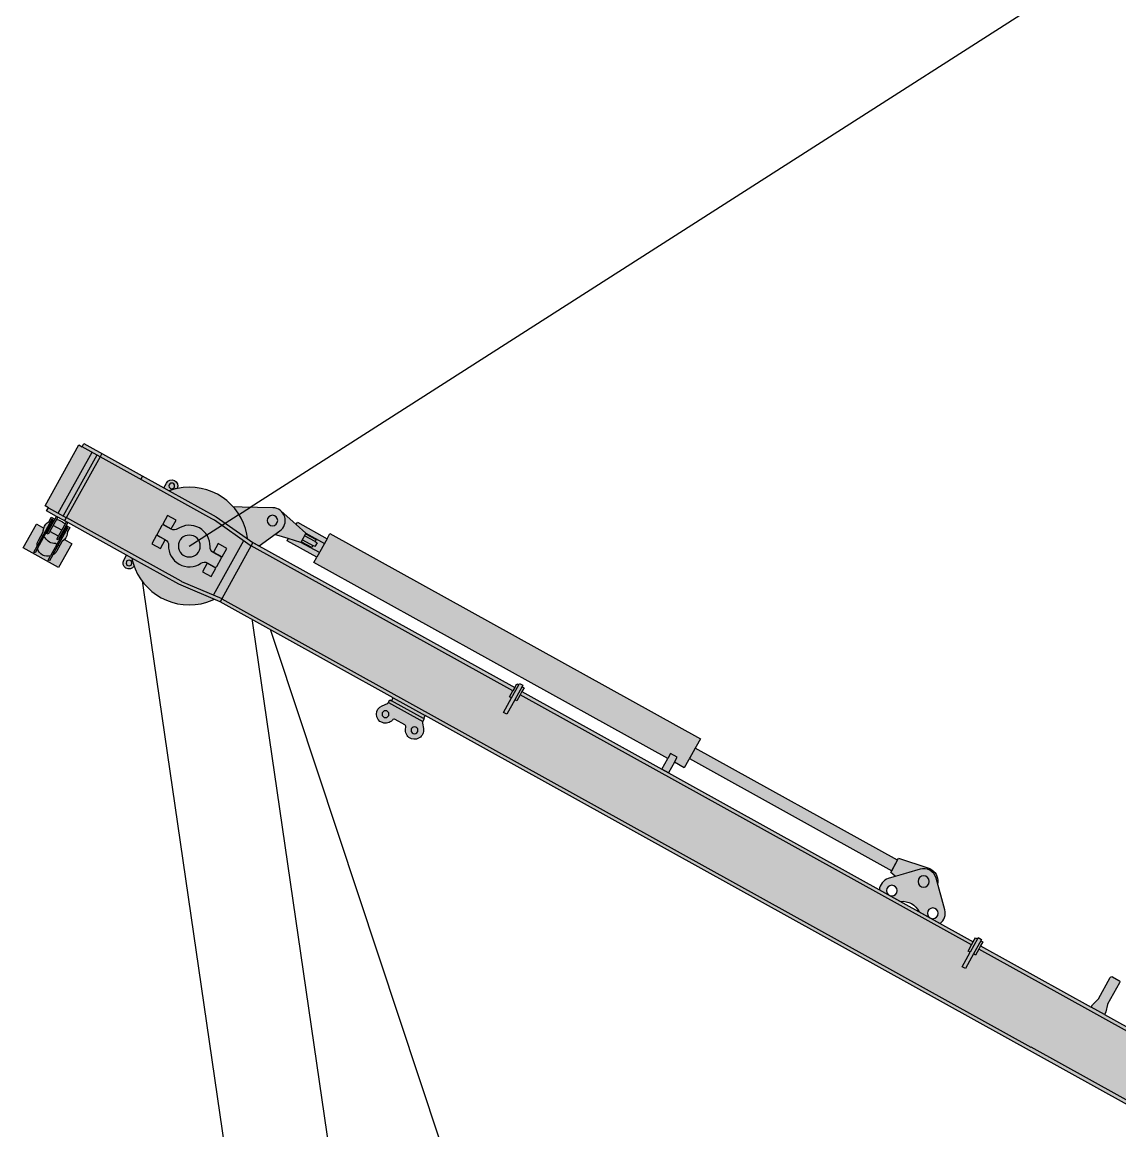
# Model space of a CAD drawing. Header units: millimetres. Extents: x -10890 to 10855, y -21000 to 23317.
# Drawn here: x -10890 to -3615, y 8078 to 15426 of the extents above; entities that cross this region are included whole.
import ezdxf
from ezdxf.enums import TextEntityAlignment as Align

# ---------------------------------------------------------------- set-up
doc = ezdxf.new("R2010")
doc.units = ezdxf.units.MM
doc.set_wipeout_variables(frame=1)
doc.layers.add('Техника. Кран LR 11000', color=250, linetype='Continuous')
doc.layers.add('Техника. Кран LR 11000 Штриховка', color=7, linetype='Continuous', true_color=0xffd147)
doc.styles.get("Standard").update_dxf_attribs({"font": ''})
doc.styles.get('Standard').set_extended_font_data('Mipgost')

# ---------------------------------------------------------------- blocks, each defined once
blk = doc.blocks.new('LR 11000-20250119.153757')
at = {"color": 0, "linetype": 'ByBlock', "lineweight": -2, "ltscale": 20, "transparency": 16777216}
for points in [[(11950.00000000002, 468.8095616525786), (11950.000000000011, 485.00000000002547), (11725.000000415492, 485.0000000000218), (11724.999952978655, 524.5499999999774), (8918.000000000018, 524.5499999999915), (8918.000000000018, 305.4499999999896), (8992.999999999967, 305.4499999999896), (8992.999999999967, 224.99999999996362), (9042.999999999967, 224.99999999996362), (9042.999999999967, 305.4499999999896), (11724.99995297865, 305.4499999999787), (11725.000000415497, 345.0000000000216), (11950.000000000011, 345.0000000000216), (11950.000000000011, 361.1904439420432), (12081.602634913192, 332.01484219210033), (12081.602634913192, 332.01484219210033), (12118.253263596573, 331.9830259511766), (12151.51025197774, 347.3856984132933), (12175.19047184645, 375.35919984107136), (12184.89130460667, 410.70270616003427), (12178.809174660542, 446.84516443944244), (12158.074869583215, 477.06698086600136), (12126.543304473253, 495.74932538901203), (12090.076817420619, 499.4187827331732), (12081.602634913284, 497.9851634025142)], [(13252.50000000004, -276.5906513931859), (13252.500000000031, -307.7152400267987), (13252.500000000031, -307.7152400267987), (13246.70537538554, -321.02213821707977), (13243.350823731354, -335.1429808643443), (13242.541710023994, -349.6342385350211), (13244.303448167799, -364.0407472231817), (13244.303448167799, -364.0407472231819), (13191.694834530494, -363.1466861052723), (13189.09011186549, -364.570437943652), (13189.09011186546, -543.7324499929346), (13456.355507407661, -543.7324499929782), (13456.35550740769, -364.57043794369383), (13453.750784742684, -363.1466861053159), (13400.694901879806, -364.04834837435374), (13400.694901879806, -364.04834837435374), (13402.458093998803, -349.6400661884407), (13401.649743911188, -335.1468259664186), (13398.29524851644, -321.02397913428103), (13392.500000000031, -307.71524002682054), (13392.500000000038, -276.5906513932023), (13361.333134482536, -276.59065139320046), (13361.333134482536, -276.59065139320046), (13342.517222730829, -269.140707924058), (13322.439706541207, -266.6042662438738), (13302.362190351587, -269.1407079240539), (13283.546278599877, -276.5906513931926), (13283.546278599877, -276.5906513931932)]]:
    blk.add_wipeout(points, dxfattribs=at)
at = {"layer": 'Техника. Кран LR 11000 Штриховка', "ltscale": 20, "transparency": 16777216}
h = blk.add_hatch(color=256, dxfattribs=at)
h.dxf.hatch_style = 1
edge = h.paths.add_edge_path()
edge.add_line((12081.60263491328, 497.9851634025144), (11950.00000000002, 468.8095616525789))
edge.add_line((11950.00000000002, 468.8095616525789), (11950.00000000001, 485.0000000000255))
edge.add_line((11950.00000000001, 485.0000000000255), (11725.00000041549, 485.0000000000218))
edge.add_line((11725.00000041549, 485.0000000000218), (11724.99995297865, 524.5499999999774))
edge.add_line((11724.99995297865, 524.5499999999774), (8918.000000000018, 524.549999999992))
edge.add_line((8918.000000000018, 524.549999999992), (8918.000000000018, 305.4499999999898))
edge.add_line((8918.000000000018, 305.4499999999898), (8992.999999999967, 305.4499999999898))
edge.add_line((8992.999999999967, 305.4499999999898), (8992.999999999967, 224.9999999999636))
edge.add_line((8992.999999999967, 224.9999999999636), (9042.999999999967, 224.9999999999636))
edge.add_line((9042.999999999967, 224.9999999999636), (9042.999999999967, 305.4499999999898))
edge.add_line((9042.999999999967, 305.4499999999898), (11724.99995297865, 305.4499999999789))
edge.add_line((11724.99995297865, 305.4499999999789), (11725.0000004155, 345.0000000000218))
edge.add_line((11725.0000004155, 345.0000000000218), (11950.00000000001, 345.0000000000218))
edge.add_line((11950.00000000001, 345.0000000000218), (11950.00000000001, 361.1904439420432))
edge.add_line((11950.00000000001, 361.1904439420432), (12081.60263491319, 332.0148421921003))
edge.add_arc((12100.00000209802, 415.0000027972969), 85.00000000002211, 257.4999999999398, 462.4999999999949)
h = blk.add_hatch(color=256, dxfattribs=at)
h.dxf.hatch_style = 1
edge = h.paths.add_edge_path()
edge.add_line((13283.54627859988, -276.5906513931932), (13252.50000000004, -276.5906513931859))
edge.add_line((13252.50000000004, -276.5906513931859), (13252.50000000003, -307.7152400267987))
edge.add_arc((13324.39105690375, -346.9360477137515), 81.89380818078101, 151.3849313766261, 192.0558103458436)
edge.add_line((13244.3034481678, -364.0407472231818), (13191.6948345305, -363.1466861052722))
edge.add_line((13191.6948345305, -363.1466861052722), (13189.09011186549, -364.570437943652))
edge.add_line((13189.09011186549, -364.570437943652), (13189.09011186546, -543.7324499929346))
edge.add_line((13189.09011186546, -543.7324499929346), (13456.35550740766, -543.7324499929782))
edge.add_line((13456.35550740766, -543.7324499929782), (13456.35550740769, -364.5704379436938))
edge.add_line((13456.35550740769, -364.5704379436938), (13453.75078474269, -363.1466861053159))
edge.add_line((13453.75078474269, -363.1466861053159), (13400.69490187981, -364.0483483743537))
edge.add_arc((13320.60926952181, -346.9359630368298), 81.89348107218794, 347.9386421492196, 388.615125992518)
edge.add_line((13392.50000000003, -307.7152400268205), (13392.50000000004, -276.5906513932023))
edge.add_line((13392.50000000004, -276.5906513932023), (13361.33313448254, -276.5906513932005))
edge.add_arc((13322.4397065412, -347.335511898233), 80.73124565435916, 61.19930857013724, 118.8006914298512)
at = {"color": 0, "linetype": 'ByBlock', "lineweight": -2, "ltscale": 20, "transparency": 16777216}
blk.add_lwpolyline([(12081.60263491328, 497.9851634025144), (11950.00000000002, 468.8095616525789), (11950.00000000001, 485.0000000000255), (11725.00000041549, 485.0000000000218), (11724.99995297865, 524.5499999999774), (8918.000000000018, 524.549999999992), (8918.000000000018, 305.4499999999898), (8992.999999999967, 305.4499999999898), (8992.999999999967, 224.9999999999636), (9042.999999999967, 224.9999999999636), (9042.999999999967, 305.4499999999898), (11724.99995297865, 305.4499999999789), (11725.0000004155, 345.0000000000218), (11950.00000000001, 345.0000000000218), (11950.00000000001, 361.1904439420432), (12081.60263491319, 332.0148421921003, 1.245974176958053)], format="xyb", close=True, dxfattribs=at)
for points in [[(11950.00000000002, 468.8095616525789), (11865.00000000001, 449.9655153279818), (11724.99995297865, 450.0000000000218)], [(11725.00000041549, 485.0000000000218), (11725.0000004155, 345.0000000000218)], [(11865.00000000001, 445.0000027972892), (11785.00000000001, 445.0000027972892), (11785.00000000001, 430.0000027972892), (11770.00000000001, 430.0000027972892), (11770.00000000001, 400.0000027972892), (11785.00000000001, 400.0000027972892), (11785.00000000001, 385.0000027972892), (11865.00000000001, 385.0000027972892)], [(11865.00000000001, 449.9655153279818), (11865.00000000001, 380.0000000000218)], [(11724.99995297865, 380.0000000000218), (11865.00000000001, 380.0000000000218), (11950.00000000001, 361.1904439420432)], [(11785.00000000001, 430.0000027972892), (11865.00000000002, 430.0000027972892)], [(11865.00000000002, 400.0000027972892), (11785.00000000001, 400.0000027972892)], [(8992.999999999967, 305.4499999999898), (8992.999999999967, 344.000000321088), (9042.999999999967, 344.000000321088), (9042.999999999967, 305.4499999999898)], [(13262.5, -489.5279237377763), (13262.50000000004, -285.580286170094), (13272.50000000004, -285.580286170094), (13272.500000009, -502.6490933002642)], [(13372.49999999896, -502.6566664825968), (13372.50000000003, -285.5802861701086), (13382.50000000004, -285.5802861701122), (13382.5, -489.5354967416497)], [(13262.50000000002, -300.6219000179844), (13272.50000000002, -300.6219000179844)], [(13272.50000000136, -317.5000000000182), (13280.00000000001, -317.5000000000182)], [(13272.50000000001, -362.5000000000146), (13280.00000000001, -362.5000000000164)], [(13290.00000000002, -317.50000000002), (13355.00000000001, -317.5000000000291)], [(13290.00000000002, -362.5000000000182), (13355.00000000001, -362.5000000000291)], [(13365.00000000002, -317.5000000000291), (13372.50000000003, -317.5000000000291)], [(13365.00000000002, -362.5000000000291), (13372.50000000002, -362.5000000000327)], [(13372.50000000002, -300.621900017999), (13382.50000000002, -300.6219000180026)], [(13252.50000000002, -415.9388829870732), (13262.50000000001, -415.938882987075)], [(13382.50000000002, -415.9388829870913), (13392.50000000002, -415.9388829870932)]]:
    blk.add_lwpolyline(points, dxfattribs=at)
for points in [[(13283.54627859988, -276.5906513931932), (13252.50000000004, -276.5906513931859), (13252.50000000003, -307.7152400267987, 0.1793468218563719), (13244.3034481678, -364.0407472231818), (13191.6948345305, -363.1466861052722), (13189.09011186549, -364.570437943652), (13189.09011186546, -543.7324499929346), (13456.35550740766, -543.7324499929782), (13456.35550740769, -364.5704379436938), (13453.75078474269, -363.1466861053159), (13400.69490187981, -364.0483483743537, 0.1793720644739951), (13392.50000000003, -307.7152400268205), (13392.50000000004, -276.5906513932023), (13361.33313448254, -276.5906513932005, 0.2567627920168677), (13283.54627859988, -276.5906513931932)], [(13244.3034481678, -364.0407472231818), (13252.50000000003, -385.7781046903983), (13252.65000000018, -453.7635993629701, 0.1345571851155465), (13262.5, -489.5279237377763), (13262.49999999999, -534.3016767077534), (13272.49999999999, -534.3016767077552), (13272.5, -502.6490932909292, 0.4216787554377343), (13372.49999999999, -502.6566664815327), (13372.49999999999, -534.3016767077679), (13382.49999999999, -534.3016767077679), (13382.5, -489.5354967416497, 0.134557187459959), (13392.35000000018, -453.7711724736801), (13392.50000000003, -385.7781046904147, 0.07351899380025805), (13400.69490187981, -364.0483483743537)], [(13272.5, -415.938882987075), (13283.77016653795, -415.9388829870768, 0.2569968477555006), (13361.22983346209, -415.9388829870877), (13372.5, -415.9388829870895)]]:
    blk.add_lwpolyline(points, format="xyb", dxfattribs=at)
for points in [[(8918.000000000018, 454.9999999999889), (8918.000000000018, 374.9999999999888), (7385.000000000025, 374.9999999999745), (7385.000000000025, 454.9999999999745)], [(12023.234088036997, 378.5035038092792), (12023.234088036997, 378.5035038092792), (12015.00359896106, 414.2180476917214), (12022.575612865301, 450.0779724071193), (12044.542343444984, 479.41621268835627), (12076.81974346236, 496.7782126675728), (12113.406809449725, 498.93603508757155), (12139.56793774333, 490.22884346871786), (12586.798577859687, 254.9999999983992), (12437.544829009226, 254.9999999983992), (12142.500000002223, 224.457742639599), (12142.500000002223, 224.9999999983992), (12096.213619902972, 224.99999999996353)]]:
    blk.add_wipeout(points, dxfattribs=at)
at = {"layer": 'Техника. Кран LR 11000 Штриховка', "ltscale": 20, "transparency": 16777216}
h = blk.add_hatch(color=256, dxfattribs=at)
h.dxf.hatch_style = 1
h.set_gradient(color1=(132, 132, 132), rotation=90.00000000000003, tint=1, name='CYLINDER')
h.paths.add_polyline_path([(8151.500000000022, 454.9999999999818), (8918.000000000018, 454.9999999999891), (8918.000000000018, 374.9999999999891), (8151.500000000022, 374.9999999999818)])
h = blk.add_hatch(color=256, dxfattribs=at)
h.dxf.hatch_style = 1
edge = h.paths.add_edge_path()
edge.add_line((12096.21361990297, 224.9999999999636), (12023.234088037, 378.5035038092792))
edge.add_arc((12100.00000209798, 415.0000027973018), 85.00000000000075, 62.25708221522558, 205.4276219682845, ccw=False)
edge.add_line((12139.56793774333, 490.228843468718), (12586.79857785969, 254.9999999983993))
edge.add_line((12586.79857785969, 254.9999999983993), (12437.54482900923, 254.9999999983993))
edge.add_line((12437.54482900923, 254.9999999983993), (12142.50000000222, 224.457742639599))
edge.add_line((12142.50000000222, 224.457742639599), (12142.50000000222, 224.9999999983993))
edge.add_line((12142.50000000222, 224.9999999983993), (12096.21361990297, 224.9999999999636))
at = {"color": 0, "linetype": 'ByBlock', "lineweight": -2, "ltscale": 20, "transparency": 16777216}
blk.add_lwpolyline([(12096.21361990297, 224.9999999999636), (12023.234088037, 378.5035038092792, -0.721027355838649), (12139.56793774333, 490.228843468718), (12586.79857785969, 254.9999999983993), (12437.54482900923, 254.9999999983993), (12142.50000000222, 224.457742639599), (12142.50000000222, 224.9999999983993)], format="xyb", close=True, dxfattribs=at)
blk.add_circle((12100.00000209798, 415.0000027972965), 35, dxfattribs=at)
blk.add_wipeout([(7183.773721895592, 508.1265420731761), (7183.773721895592, 508.1265420731761), (7145.003660300899, 507.8717363051171), (7109.564121055943, 492.1484522925162), (7083.357821966994, 463.57551946971614), (7070.749616290173, 426.91197147382945), (7073.839494085719, 388.26439383635915), (7092.112813316184, 354.06982692380484), (7122.526017290393, 330.0236291774073), (7160.0135615777735, 320.1308729721121), (7183.773721895592, 321.87342735795755), (7384.999980802695, 360.9878497709251), (7384.999980802695, 469.01211966020855)], dxfattribs=at)
at = {"layer": 'Техника. Кран LR 11000 Штриховка', "ltscale": 20, "transparency": 16777216}
h = blk.add_hatch(color=256, dxfattribs=at)
h.dxf.hatch_style = 1
edge = h.paths.add_edge_path()
edge.add_line((7384.999980802695, 469.0121196602086), (7183.773721895592, 508.1265420731761))
edge.add_arc((7164.99990294599, 414.9999847155668), 95.0000629643607, 78.60224001748975, 281.3977599825103)
edge.add_line((7183.773721895592, 321.8734273579576), (7384.999980802695, 360.9878497709251))
edge.add_line((7384.999980802695, 360.9878497709251), (7384.999980802695, 469.0121196602086))
h = blk.add_hatch(color=256, dxfattribs=at)
h.dxf.hatch_style = 1
h.set_gradient(color1=(132, 132, 132), rotation=90.00000000000003, tint=1, name='CYLINDER')
h.paths.add_polyline_path([(7385.000000000025, 454.9999999999745), (8151.500000000022, 454.9999999999818), (8151.500000000022, 374.9999999999818), (7385.000000000025, 374.9999999999745)])
at = {"color": 0, "linetype": 'ByBlock', "lineweight": -2, "ltscale": 20, "transparency": 16777216}
blk.add_lwpolyline([(7384.999980802695, 469.0121196602086), (7183.773721895592, 508.1265420731761, 1.221712529080896), (7183.773721895592, 321.8734273579576), (7384.999980802695, 360.9878497709251), (7384.999980802695, 469.0121196602086)], format="xyb", dxfattribs=at)
blk.add_lwpolyline([(7385.000000000025, 454.9999999999745), (8918.000000000018, 454.9999999999891), (8918.000000000018, 374.9999999999891), (7385.000000000025, 374.9999999999745)], close=True, dxfattribs=at)
blk.add_wipeout([(12882.024889539112, 78.46644638485247), (12858.425726354973, 153.72377214519327), (12820.167668269953, 222.69410326773266), (12768.81539329498, 282.5566912378872), (12706.469106706712, 330.8632760089422), (12635.678646854787, 365.6382149383321), (12559.339201876252, 385.4592826179244), (12480.572902294807, 389.51583704695213), (12402.601132130618, 377.64197326753356), (12328.612780740747, 350.3233085454269), (12261.6338236263, 308.67712159571283), (12204.403566090203, 254.40665811932604), (12159.262611132428, 189.73147146254246), (12128.057133471462, 117.29664732704441), (12112.063374693014, 40.064625058256865), (12111.93544752328, -38.80596019523864), (12127.678583927483, -116.08945933799419), (12158.648921132977, -188.62513192030156), (12203.579834328095, -253.44641409708743), (12260.633739082094, -307.90224515227715), (12327.477244870863, -349.7654905765928), (12401.376586079614, -377.3240274118816), (12479.309427545526, -389.4507666536824), (12558.088472017384, -385.649748935898), (12634.491814234507, -366.0764282763191), (12705.394710404016, -331.5313143184021), (12767.897373968493, -283.42723308888884), (12819.443571072921, -223.7315452407604), (12857.925165413639, -154.88568493975288), (12881.768336794219, -79.70531009294893), (12889.997947221842, -1.2651475752741135), (12889.99999927646, -1.1368683772161603e-13)], dxfattribs=at)
at = {"layer": 'Техника. Кран LR 11000 Штриховка', "ltscale": 20, "true_color": 0xadadad, "transparency": 16777216}
h = blk.add_hatch(color=253, dxfattribs=at)
h.dxf.hatch_style = 1
edge = h.paths.add_edge_path()
edge.add_arc((12500, 0), 389.999999276455, 0, 360)
at = {"color": 0, "linetype": 'ByBlock', "lineweight": -2, "ltscale": 20, "transparency": 16777216}
blk.add_circle((12500, 0), 389.999999276455, dxfattribs=at)
blk.add_wipeout([(6934.740449400798, 224.99999999998187), (6927.726533157209, 249.04205222366224), (6928.203279852336, 274.08178083215455), (6936.127283647946, 297.83942086742377), (6950.777096382077, 318.1519362964176), (6950.777096382077, 318.1519362964174), (7104.350038284374, 474.5531875925154), (7104.350038284374, 474.5531875925154), (7132.113991875512, 493.3805491233086), (7165.000000000005, 500.0000000716734), (7197.886008124497, 493.3805491233086), (7225.649961715634, 474.5531875925154), (7225.649961715634, 474.5531875925154), (7379.222903617931, 318.1519362964174), (7379.222903617931, 318.1519362964174), (7393.872716352066, 297.83942086741683), (7401.796720147675, 274.0817808321407), (7402.273466842798, 249.04205222364172), (7395.259550599204, 224.9999999999562), (7395.259550599204, 224.99999999995637), (7235.788212326309, 224.9999999999491), (7235.788212326309, 224.9999999999491), (7202.136898800241, 241.729521341326), (7165.000000000021, 247.48612918306233), (7127.8631011998, 241.72952134133357), (7094.211787673729, 224.99999999996336), (7094.211787673729, 224.99999999996365)], dxfattribs=at)
blk.add_wipeout([(12795.084733593623, -254.99999999996908), (12785.642228983732, -265.5343989414778), (12775.8238739357, -275.71940549608007), (12765.642587523354, -285.5416181468172), (12755.111766368664, -294.98811274399486), (12755.111766368664, -294.98811274399486), (12764.658151786847, -318.06477022742456), (12786.031516470102, -330.981614937974), (12810.900715289838, -328.7037770981515), (12829.571958444134, -312.1191373904858), (12835.00000000001, -291.99999999998545), (12835.00000000001, -255.00000000160162), (13280.000000002105, -255.00000000160162), (13280.000000002105, -385.0000000016007), (13290.000000002106, -385.0000000016007), (13290.000000002106, -255.00000000160162), (13355.000000002103, -255.00000000160162), (13355.000000002103, -385.0000000016007), (13365.000000002105, -385.0000000016007), (13365.000000002105, -255.00000000160162), (13440.000000002105, -255.00000000160162), (13440.000000002105, -230.99999997925534), (13465.000000002105, -231.0000000016007), (13465.000000002105, 230.9999999983993), (13440.000000002105, 231.00000053483473), (13440.000000002105, 254.9999999984011), (12835.00000000001, 255.0000000000091), (12835.00000000001, 292.0000000000082), (12835.00000000001, 292.0000000000082), (12827.204180060507, 315.7253195264293), (12806.855460668467, 330.20272310109704), (12781.885589442865, 329.78904915103067), (12762.027597383076, 314.6455440576492), (12755.111766368664, 294.9881127440176), (12755.111766368664, 294.9881127440176), (12765.642587523374, 285.5416181464425), (12775.823873935728, 275.71940549530336), (12785.642228983754, 265.5343989403027), (12795.084733593623, 254.9999999984011), (12795.084733593623, 254.9999999984011), (12437.544829009228, 254.9999999984011), (12142.500000002221, 224.45774263959993), (12142.500000002221, 224.9999999984002), (10158.499874180077, 224.9999999984002), (10158.499999919974, 254.9999999890706), (10143.499870531794, 255.00007353330238), (10143.499870531794, 265.0000735333015), (10118.499870531794, 265.0000735333015), (10118.499876413067, 255.00007353332967), (10103.499999919975, 254.9999999890706), (10103.4999994989, 224.9999999984002), (6683.499882996325, 224.9999999984002), (6683.4999999199745, 254.99999957088676), (6668.499992602093, 255.00007353330238), (6668.499992602093, 265.0000735333015), (6643.499992602094, 265.0000735333015), (6643.499992602094, 255.00007353330238), (6628.499999919975, 254.99999957088676), (6628.499871019575, 224.9999999984002), (5790.000000002208, 224.9999999984002), (5790.000000002208, 242.63932022338668), (5789.584966583013, 245.4903578667654), (5775.4150334211845, 293.12856991521403), (5775.000000002208, 295.9796075585991), (5775.000000002208, 457.38499745100125), (5775.000000002208, 457.38499745100125), (5774.774764685621, 461.7337644635072), (5772.733494308781, 465.58028506341907), (5769.258363533938, 468.20439854698816), (5765.000000002207, 469.1148080749108), (5765.000000002207, 469.1148080749108), (5715.000000002208, 469.1148080749108), (5715.000000002208, 469.1148080749108), (5710.741636470397, 468.20439854711003), (5707.266505695484, 465.5802850635482), (5705.225235318659, 461.73376446356815), (5705.000000002206, 457.38499745100125), (5705.000000002207, 457.38499745100125), (5705.000000002207, 295.9796075585991), (5704.584966583014, 293.12856991521403), (5690.415033421184, 245.4903578667654), (5690.000000002207, 242.63932022338668), (5690.000000002207, 224.9999999984002), (4899.994497851799, 224.99999999996362), (4899.994497851799, 338.99999985421437), (4779.994497851799, 338.99999985421437), (4779.994497851799, 224.99999999996362), (2940.000000002209, 224.9999999984002), (2940.000000002209, 242.63932022338668), (2939.584966583014, 245.4903578667654), (2925.4150334211836, 293.12856991521403), (2925.0000000022083, 295.9796075585991), (2925.0000000022083, 457.38499745100125), (2925.0000000022083, 457.38499745100125), (2924.7701083766324, 461.731689966291), (2922.728294394601, 465.57585198743163), (2919.2555784968667, 468.2001290832495), (2915.000000002208, 469.1148080749108), (2915.000000002208, 469.1148080749108), (2865.0000000022083, 469.1148080749108), (2865.0000000022083, 469.1148080749108), (2860.7455659673574, 468.198375887946), (2857.273841313337, 465.57403123892163), (2855.231803805929, 461.7308372900643), (2855.000000002208, 457.38499745100125), (2855.000000002208, 457.38499745100125), (2855.000000002208, 295.9796075585991), (2854.584966583014, 293.12856991521403), (2840.415033421184, 245.4903578667654), (2840.000000002208, 242.63932022338668), (2840.000000002208, 224.9999999984002), (1875.7599104971114, 224.9999999984002), (1875.7599104971114, 236.04046732119787), (1875.5895595535949, 237.33456254682096), (1850.7628342863136, 329.9999999983984), (1850.9922359122975, 329.9999999983984), (1850.9922359122975, 349.9999999983993), (1845.9163534463833, 354.9999999983984), (1653.369275524521, 354.9999999983984), (1648.2933930584104, 349.9999999983993), (1648.2933930584104, 329.9999999983984), (1648.5227947749663, 329.9999999983984), (1623.9967271989963, 238.45676357013053), (1623.6786529665114, 236.04046732119787), (1623.6786529665114, 224.9999999984002), (821.5599291255867, 225.12409697080238), (825.5000000040664, 249.99999999559714), (825.5000000040664, 312.99999999559714), (825.5000000040664, 312.99999999559714), (825.1193976666218, 314.9134171574233), (824.0355339099988, 316.53553390153047), (822.4134171658916, 317.6193976581526), (820.5000000040664, 317.99999999559805), (785.5000000040682, 317.99999999559805), (785.4998708828853, 317.4907570884325), (785.4998708828853, 317.4907570884325), (766.1213736014552, 326.43443205141466), (744.9998709119036, 329.4999830402594), (723.8783681968725, 326.43443222697624), (704.4998708411003, 317.4907574250665), (704.4998708411003, 317.4907574250665), (704.5000000040682, 317.99999999559805), (669.5000000040673, 317.99999999559805), (669.5000000040673, 317.99999999559805), (667.586582842242, 317.6193976581526), (665.9644660981367, 316.53553390153047), (664.8806023415127, 314.9134171574233), (664.5000000040673, 312.99999999559714), (664.5000000040673, 248.63254493034674), (661.571067816104, 241.56147711842095), (645.0097710022756, 225.00018030477167), (640.0000000022037, 224.9999999984002), (640.0000000022037, 229.9999999983993), (610.0000000022046, 229.9999999983993), (610.0000000022046, 224.9999999984002), (587.6615086292659, 224.9999999984002), (587.6615086292659, 224.9999999984002), (584.5777367522551, 225.48735835633033), (581.7945452748863, 226.90192979630137), (579.5832165227948, 229.1058336754786), (578.1592924058714, 231.88425179875048), (521.0398920234811, 406.0834675918077), (521.0398920234811, 406.0834675918077), (496.9998161665135, 453.87999830222543), (459.97278931351593, 492.4990723147903), (413.2300276864926, 518.5288212693949), (360.90110076728706, 529.6696023302002), (307.6090973957771, 524.9371640779245), (258.06219105357013, 504.74960189034937), (242.00000000220462, 493.9999999984002), (-149.99999999849388, 199.99999999791817), (-149.99999999849388, 199.99999999791817), (-195.29950643266693, 156.0708261843847), (-228.15666069007784, 102.19852338207147), (-246.47816365152357, 41.81524652205644), (-249.09676919120466, -21.232041287546963), (-235.84564835531637, -82.92665524785843), (-207.5690178814648, -139.33808816854344), (-166.06835592571497, -186.8724194708111), (-113.98763154386597, -222.50128056657832), (-54.64485985135343, -243.95478943971284), (8.179285672253172, -249.86616274445896), (69.99999999929423, -239.99999999759893), (69.99999999929423, -239.99999999759893), (87.189470204592, -235.64155847774418), (104.64466094058571, -232.5126265847639), (122.27774497730934, -230.62894779720045), (140, -230.0000000000373), (140, -230.0000000000373), (469.9999999999991, -230.00000000113505), (469.9999999999991, -232.88511934190228), (469.9999999999991, -232.88511934190228), (470.1153133832131, -234.39937509554056), (470.45859409749846, -235.87870805838975), (471.021925170744, -237.28900085270197), (471.79231468057696, -238.59772835180684), (482.70768531917565, -254.2805673470284), (482.70768531917565, -254.2805673470284), (483.4780748291623, -255.5892948460778), (484.041405902507, -256.99958764038274), (484.3846866168242, -258.47892060325375), (484.5, -259.9931763569248), (484.5, -382.9999999989295), (484.5, -382.9999999989295), (484.8806023374491, -384.9134171607566), (485.9644660940712, -386.5355339048647), (487.5865828381757, -387.6193976614959), (489.5000000000009, -387.99999999895226), (523.8144442794646, -387.999999998945), (523.8144442794646, -387.999999998945), (543.6195182466327, -396.57104544043887), (564.9999999998354, -399.4999999990032), (586.3804817530499, -396.5710454405271), (606.1855557202507, -387.99999999911233), (606.1855557202507, -387.99999999911233), (640.5000000000009, -387.99999999904685), (640.5000000000009, -387.99999999904685), (642.4134171617652, -387.6193976614977), (644.0355339058187, -386.5355339048665), (645.1193976624527, -384.91341716081297), (645.5, -382.99999999904594), (645.5, -319.99999999901866), (645.5, -319.99999999901866), (644.4731890918993, -307.18351781520596), (641.4189511660452, -294.69399472978785), (636.415202366994, -282.85004884318005), (629.5895924798015, -271.95382904561757), (629.5895924798015, -271.95382904561757), (598.3814556100915, -230.0000000000373), (640.0000000022037, -230.0000000016007), (640.0000000022037, -225.0000000015998), (10587.499999858683, -225.00000000003638), (10587.499999858683, -247.0000000000009), (10582.500000002223, -247.0000000016007), (10582.500000002223, -270.4038820334026), (10582.500000002223, -270.4038820334026), (10582.351405425989, -272.12138346749543), (10581.910037766964, -273.78784262204044), (10581.189013993191, -275.3537341386682), (10580.209762149092, -276.7725214201273), (10580.209762149092, -276.7725214201273), (10556.241427119774, -305.7881636821894), (10556.241427119774, -305.7881636821894), (10543.392783385334, -333.6880194049054), (10546.03498517221, -364.2904435716364), (10563.475563065338, -389.57513929684956), (10591.143682682581, -402.9154823212548), (10621.78807097493, -400.81522963392035), (10647.377433080223, -383.82481638976515), (10661.205297639275, -356.3970976202527), (10661.28775382919, -356.00000000165073), (10661.28775382919, -356.00000000165073), (10663.147820580605, -351.24018525986503), (10666.49785930514, -347.3810499629417), (10670.949031980319, -344.8705228247518), (10675.984692285605, -344.0000000015998), (10675.984692285605, -344.0000000015998), (10749.015307718608, -344.0000000015998), (10749.015307718608, -344.0000000015998), (10754.050968023892, -344.87052282481454), (10758.50214069909, -347.38104996299353), (10761.852179423706, -351.24018525986503), (10763.712246175282, -356.0000000015989), (10763.712246175282, -356.0000000015989), (10763.712246175282, -356.0000000015989), (10777.354399063359, -383.52056067431477), (10802.82833104948, -400.6835552943903), (10833.457822751243, -402.99089862687924), (10861.215483411539, -389.83788110882415), (10878.826573025111, -364.67165139945155), (10881.675569422576, -334.08778613213326), (10869.015806365696, -306.1017182678197), (10868.758572884497, -305.7881636820448), (10844.790237855232, -276.7725214200336), (10844.790237855232, -276.7725214200336), (10843.810986011165, -275.3537341385918), (10843.089962237424, -273.78784262198405), (10842.648594578426, -272.12138346746633), (10842.500000002221, -270.4038820334026), (10842.500000002221, -270.4038820334026), (10842.500000002221, -247.0000000016007), (10830.000000002223, -247.0000000016007), (10830.000000002223, -225.0000000015998), (12142.500000002221, -225.0000000015998), (12142.500000002221, -224.45774264234933), (12437.544829009228, -255.00000000160162), (12795.084733593623, -255.00000000160162)], dxfattribs=at)
at = {"layer": 'Техника. Кран LR 11000 Штриховка', "ltscale": 20, "transparency": 16777216}
h = blk.add_hatch(color=256, dxfattribs=at)
h.dxf.hatch_style = 1
edge = h.paths.add_edge_path()
edge.add_arc((12500.00000000141, -1.39220901473891e-09), 389.9999999980292, 310.8539219446575, 319.1677829725567, ccw=False)
edge.add_arc((12795.00000000001, -291.9999999999854), 39.99999999999999, 184.28414716373, 359.9999999999999)
edge.add_line((12835.00000000001, -291.9999999999854), (12835.00000000001, -255.0000000016007))
edge.add_line((12835.00000000001, -255.0000000016007), (13280.00000000211, -255.0000000016007))
edge.add_line((13280.00000000211, -255.0000000016007), (13280.00000000211, -385.0000000016007))
edge.add_line((13280.00000000211, -385.0000000016007), (13290.00000000211, -385.0000000016007))
edge.add_line((13290.00000000211, -385.0000000016007), (13290.00000000211, -255.0000000016007))
edge.add_line((13290.00000000211, -255.0000000016007), (13355.00000000211, -255.0000000016007))
edge.add_line((13355.00000000211, -255.0000000016007), (13355.00000000211, -385.0000000016007))
edge.add_line((13355.00000000211, -385.0000000016007), (13365.00000000211, -385.0000000016007))
edge.add_line((13365.00000000211, -385.0000000016007), (13365.00000000211, -255.0000000016007))
edge.add_line((13365.00000000211, -255.0000000016007), (13440.00000000211, -255.0000000016007))
edge.add_line((13440.00000000211, -255.0000000016007), (13440.00000000211, -230.9999999792562))
edge.add_line((13440.00000000211, -230.9999999792562), (13465.00000000211, -231.0000000016007))
edge.add_line((13465.00000000211, -231.0000000016007), (13465.00000000211, 230.9999999983993))
edge.add_line((13465.00000000211, 230.9999999983993), (13440.00000000211, 231.0000005348338))
edge.add_line((13440.00000000211, 231.0000005348338), (13440.00000000211, 254.9999999983993))
edge.add_line((13440.00000000211, 254.9999999983993), (12835.00000000001, 255.0000000000109))
edge.add_line((12835.00000000001, 255.0000000000109), (12835.00000000001, 292.0000000000073))
edge.add_arc((12795.00000000001, 292.0000000000072), 39.99999999999818, 8.142219984546974e-14, 175.7158528362701)
edge.add_arc((12499.99999999045, 6.17319528828375e-10), 390.0000000058031, 40.83221702630158, 49.14607805420093, ccw=False)
edge.add_line((12795.08473359362, 254.9999999983993), (12437.54482900923, 254.9999999983993))
edge.add_line((12437.54482900923, 254.9999999983993), (12142.50000000222, 224.457742639599))
edge.add_line((12142.50000000222, 224.457742639599), (12142.50000000222, 224.9999999983993))
edge.add_line((12142.50000000222, 224.9999999983993), (10158.49987418008, 224.9999999983993))
edge.add_line((10158.49987418008, 224.9999999983993), (10158.49999991998, 254.9999999890715))
edge.add_line((10158.49999991998, 254.9999999890715), (10143.4998705318, 255.0000735333015))
edge.add_line((10143.4998705318, 255.0000735333015), (10143.4998705318, 265.0000735333015))
edge.add_line((10143.4998705318, 265.0000735333015), (10118.4998705318, 265.0000735333015))
edge.add_line((10118.4998705318, 265.0000735333015), (10118.49987641307, 255.0000735333306))
edge.add_line((10118.49987641307, 255.0000735333306), (10103.49999991998, 254.9999999890715))
edge.add_line((10103.49999991998, 254.9999999890715), (10103.4999994989, 224.9999999983993))
edge.add_line((10103.4999994989, 224.9999999983993), (6683.499882996326, 224.9999999983993))
edge.add_line((6683.499882996326, 224.9999999983993), (6683.499999919975, 254.9999995708858))
edge.add_line((6683.499999919975, 254.9999995708858), (6668.499992602094, 255.0000735333015))
edge.add_line((6668.499992602094, 255.0000735333015), (6668.499992602094, 265.0000735333015))
edge.add_line((6668.499992602094, 265.0000735333015), (6643.499992602094, 265.0000735333015))
edge.add_line((6643.499992602094, 265.0000735333015), (6643.499992602094, 255.0000735333015))
edge.add_line((6643.499992602094, 255.0000735333015), (6628.499999919975, 254.9999995708858))
edge.add_line((6628.499999919975, 254.9999995708858), (6628.499871019576, 224.9999999983993))
edge.add_line((6628.499871019576, 224.9999999983993), (5790.000000002208, 224.9999999983993))
edge.add_line((5790.000000002208, 224.9999999983993), (5790.000000002208, 242.6393202233885))
edge.add_line((5790.000000002208, 242.6393202233885), (5789.584966583014, 245.4903578667654))
edge.add_line((5789.584966583014, 245.4903578667654), (5775.415033421184, 293.128569915214))
edge.add_line((5775.415033421184, 293.128569915214), (5775.000000002208, 295.9796075585982))
edge.add_line((5775.000000002208, 295.9796075585982), (5775.000000002208, 457.3849974510013))
edge.add_arc((5765.074962637143, 459.0511671456685), 10.06392011839212, 350.4703070428686, 450.4267802476504)
edge.add_line((5765.000000002208, 469.1148080749117), (5715.000000002208, 469.1148080749117))
edge.add_arc((5714.92503736685, 459.0511671460293), 10.06392011803433, 89.5732197499215, 189.5296929595568)
edge.add_line((5705.000000002208, 457.3849974510013), (5705.000000002208, 295.9796075585982))
edge.add_line((5705.000000002208, 295.9796075585982), (5704.584966583014, 293.128569915214))
edge.add_line((5704.584966583014, 293.128569915214), (5690.415033421184, 245.4903578667654))
edge.add_line((5690.415033421184, 245.4903578667654), (5690.000000002208, 242.6393202233885))
edge.add_line((5690.000000002208, 242.6393202233885), (5690.000000002208, 224.9999999983993))
edge.add_line((5690.000000002208, 224.9999999983993), (4899.9944978518, 224.9999999999636))
edge.add_line((4899.9944978518, 224.9999999999636), (4899.9944978518, 338.9999998542153))
edge.add_line((4899.9944978518, 338.9999998542153), (4779.9944978518, 338.9999998542153))
edge.add_line((4779.9944978518, 338.9999998542153), (4779.9944978518, 224.9999999999636))
edge.add_line((4779.9944978518, 224.9999999999636), (2940.000000002208, 224.9999999983993))
edge.add_line((2940.000000002208, 224.9999999983993), (2940.000000002208, 242.6393202233885))
edge.add_line((2940.000000002208, 242.6393202233885), (2939.584966583014, 245.4903578667654))
edge.add_line((2939.584966583014, 245.4903578667654), (2925.415033421184, 293.128569915214))
edge.add_line((2925.415033421184, 293.128569915214), (2925.000000002208, 295.9796075585982))
edge.add_line((2925.000000002208, 295.9796075585982), (2925.000000002208, 457.3849974510013))
edge.add_arc((2915.060371034418, 459.0387273858184), 10.07626154457321, 350.5538026278343, 450.343284662686)
edge.add_line((2915.000000002208, 469.1148080749117), (2865.000000002208, 469.1148080749117))
edge.add_arc((2864.945635271234, 459.0336068417386), 10.08134781801053, 89.69102497082014, 189.4118877386611)
edge.add_line((2855.000000002208, 457.3849974510013), (2855.000000002208, 295.9796075585982))
edge.add_line((2855.000000002208, 295.9796075585982), (2854.584966583014, 293.128569915214))
edge.add_line((2854.584966583014, 293.128569915214), (2840.415033421184, 245.4903578667654))
edge.add_line((2840.415033421184, 245.4903578667654), (2840.000000002208, 242.6393202233885))
edge.add_line((2840.000000002208, 242.6393202233885), (2840.000000002208, 224.9999999983993))
edge.add_line((2840.000000002208, 224.9999999983993), (1875.759910497112, 224.9999999983993))
edge.add_line((1875.759910497112, 224.9999999983993), (1875.759910497112, 236.040467321196))
edge.add_line((1875.759910497112, 236.040467321196), (1875.589559553595, 237.334562546821))
edge.add_line((1875.589559553595, 237.334562546821), (1850.762834286314, 329.9999999983993))
edge.add_line((1850.762834286314, 329.9999999983993), (1850.992235912297, 329.9999999983993))
edge.add_line((1850.992235912297, 329.9999999983993), (1850.992235912297, 349.9999999983993))
edge.add_line((1850.992235912297, 349.9999999983993), (1845.916353446384, 354.9999999983993))
edge.add_line((1845.916353446384, 354.9999999983993), (1653.369275524521, 354.9999999983993))
edge.add_line((1653.369275524521, 354.9999999983993), (1648.293393058411, 349.9999999983993))
edge.add_line((1648.293393058411, 349.9999999983993), (1648.293393058411, 329.9999999983993))
edge.add_line((1648.293393058411, 329.9999999983993), (1648.522794774966, 329.9999999983993))
edge.add_line((1648.522794774966, 329.9999999983993), (1623.996727198995, 238.4567635701314))
edge.add_line((1623.996727198995, 238.4567635701314), (1623.678652966511, 236.040467321196))
edge.add_line((1623.678652966511, 236.040467321196), (1623.678652966511, 224.9999999983993))
edge.add_line((1623.678652966511, 224.9999999983993), (821.5599291255858, 225.1240969708015))
edge.add_line((821.5599291255858, 225.1240969708015), (825.5000000040673, 249.999999995598))
edge.add_line((825.5000000040673, 249.999999995598), (825.5000000040673, 312.999999995598))
edge.add_arc((820.5000000040618, 312.9999999955926), 5.000000000005457, 6.253224948124966e-11, 89.99999999993747)
edge.add_line((820.5000000040673, 317.999999995598), (785.5000000040673, 317.999999995598))
edge.add_line((785.5000000040673, 317.999999995598), (785.4998708828862, 317.4907570884316))
edge.add_arc((744.9998706031295, 255.2041234328026), 74.29585960745608, 56.96728160019759, 123.0327179235589)
edge.add_line((704.4998708411003, 317.4907574250683), (704.5000000040673, 317.999999995598))
edge.add_line((704.5000000040673, 317.999999995598), (669.5000000040673, 317.999999995598))
edge.add_arc((669.5000000040727, 312.9999999955926), 5.000000000005457, 90.00000000006253, 179.9999999999375)
edge.add_line((664.5000000040673, 312.999999995598), (664.5000000040673, 248.6325449303476))
edge.add_line((664.5000000040673, 248.6325449303476), (661.5710678161049, 241.5614771184191))
edge.add_line((661.5710678161049, 241.5614771184191), (645.0097710022746, 225.0001803047708))
edge.add_line((645.0097710022746, 225.0001803047708), (640.0000000022046, 224.9999999983993))
edge.add_line((640.0000000022046, 224.9999999983993), (640.0000000022046, 229.9999999983993))
edge.add_line((640.0000000022046, 229.9999999983993), (610.0000000022046, 229.9999999983993))
edge.add_line((610.0000000022046, 229.9999999983993), (610.0000000022046, 224.9999999983993))
edge.add_line((610.0000000022046, 224.9999999983993), (587.6615086292659, 224.9999999983993))
edge.add_arc((587.6615086292929, 234.999999998419), 10.00000000001967, 198.1541621078147, 269.999999999845, ccw=False)
edge.add_line((578.1592924058714, 231.8842517987505), (521.0398920234802, 406.0834675918086))
edge.add_arc((350.0000000020716, 349.999999998258), 180.0000000000332, 18.15416210768674, 126.8698976457832)
edge.add_line((242.0000000022046, 493.9999999983993), (-149.9999999984939, 199.9999999979191))
edge.add_arc((3.836930773104541e-13, -3.717914864864724e-11), 249.9999999974616, 126.869897645849, 286.260204708313)
edge.add_arc((140.0000000090544, -480.0000001268559), 250.0000001268195, 90.00000000207513, 106.2602047021648, ccw=False)
edge.add_line((140, -230.0000000000364), (470, -230.000000001135))
edge.add_line((470, -230.000000001135), (470, -232.8851193419032))
edge.add_arc((480.0000000016954, -232.8851193416089), 10.00000000169541, 180.0000000016861, 214.838199091967)
edge.add_line((471.792314680577, -238.5977283518077), (482.7076853191757, -254.2805673470284))
edge.add_arc((474.5000000010049, -259.9931763567355), 9.999999998995131, -1.0896883395616896e-09, 34.83819909930253, ccw=False)
edge.add_line((484.5, -259.9931763569257), (484.5, -382.9999999989304))
edge.add_arc((489.5000000000418, -382.9999999989104), 5.000000000041837, 180.0000000002293, 269.9999999995206)
edge.add_line((489.5, -387.9999999989523), (523.8144442794655, -387.999999998945))
edge.add_arc((564.9999999999962, -319.999999998969), 79.50000000003571, 238.7979706765818, 301.2020293231855)
edge.add_line((606.1855557202507, -387.9999999991123), (640.5, -387.9999999990468))
edge.add_arc((640.4999999996126, -382.9999999986594), 5.000000000387445, 270.0000000044398, 359.9999999955602)
edge.add_line((645.5, -382.9999999990468), (645.5, -319.9999999990177))
edge.add_arc((565.0000000011347, -319.9999999987439), 80.49999999886529, 359.9999999998051, 396.6444017122081)
edge.add_line((629.5895924798024, -271.9538290456185), (598.3814556100915, -230.0000000000364))
edge.add_line((598.3814556100915, -230.0000000000364), (640.0000000022046, -230.0000000016007))
edge.add_line((640.0000000022046, -230.0000000016007), (640.0000000022046, -225.0000000016007))
edge.add_line((640.0000000022046, -225.0000000016007), (10587.49999985868, -225.0000000000364))
edge.add_line((10587.49999985868, -225.0000000000364), (10587.49999985868, -247))
edge.add_line((10587.49999985868, -247), (10582.50000000222, -247.0000000016007))
edge.add_line((10582.50000000222, -247.0000000016007), (10582.50000000222, -270.4038820334026))
edge.add_arc((10572.5000000019, -270.4038820332457), 10.00000000032014, 320.4416331901343, 359.9999999991011, ccw=False)
edge.add_line((10580.20976214909, -276.7725214201273), (10556.24142711977, -305.7881636821912))
edge.add_arc((10602.50000000222, -344.0000000015999), 60.00000000018142, 140.4416331910919, 348.4630409671696)
edge.add_arc((10675.98469228537, -359.0000000009501), 14.99999999934919, 89.99999999909681, 168.4630409694119, ccw=False)
edge.add_line((10675.9846922856, -344.0000000016007), (10749.01530771861, -344.0000000016007))
edge.add_arc((10749.01530771855, -359.0000000016408), 15.00000000004013, 11.536959032941297, 89.99999999979161, ccw=False)
edge.add_arc((10822.50000000222, -344.0000000016), 60.00000000014135, 191.5369590327886, 399.5583668091203)
edge.add_line((10868.7585728845, -305.7881636820457), (10844.79023785524, -276.7725214200327))
edge.add_arc((10852.50000000224, -270.4038820334019), 10.00000000001451, 180.0000000000039, 219.5583668094482, ccw=False)
edge.add_line((10842.50000000222, -270.4038820334026), (10842.50000000222, -247.0000000016007))
edge.add_line((10842.50000000222, -247.0000000016007), (10830.00000000222, -247.0000000016007))
edge.add_line((10830.00000000222, -247.0000000016007), (10830.00000000222, -225.0000000016007))
edge.add_line((10830.00000000222, -225.0000000016007), (12142.50000000222, -225.0000000016007))
edge.add_line((12142.50000000222, -225.0000000016007), (12142.50000000222, -224.4577426423493))
edge.add_line((12142.50000000222, -224.4577426423493), (12437.54482900923, -255.0000000016007))
edge.add_line((12437.54482900923, -255.0000000016007), (12795.08473359362, -255.0000000016007))
edge = h.paths.add_edge_path(flags=16)
edge.add_arc((350.0000000022046, 349.9999999983993), 100, 0, 360)
h = blk.add_hatch(color=256, dxfattribs=at)
h.dxf.hatch_style = 1
edge = h.paths.add_edge_path()
edge.add_arc((7010.000000174976, 260.0000002466566), 82.99999999999068, 135.5227715665266, 204.9411249467272, ccw=False)
edge.add_line((6950.777096382077, 318.1519362964173), (7104.350038284374, 474.5531875925153))
edge.add_arc((7165.000000000004, 415.0000000716755), 84.99999999999797, 44.47722843346901, 135.522771566531, ccw=False)
edge.add_line((7225.649961715633, 474.5531875925153), (7379.222903617931, 318.1519362964173))
edge.add_arc((7319.999999825017, 260.0000002466504), 83.00000000000539, -24.941124946737204, 44.47722843346952, ccw=False)
edge.add_line((7395.259550599203, 224.9999999999563), (7235.788212326308, 224.9999999999491))
edge.add_arc((7165.000000000008, 124.8194628780439), 122.6666663050184, 54.75472659074552, 125.2452734092429)
edge.add_line((7094.211787673728, 224.9999999999636), (6934.740449400797, 224.9999999999818))
edge = h.paths.add_edge_path()
edge.add_arc((7009.999974136303, 260.0000222473791), 35.49999233047068, 0, 360)
edge = h.paths.add_edge_path()
edge.add_arc((7319.999993236688, 259.9999836516909), 35.49999233047068, 0, 360)
at = {"color": 0, "linetype": 'ByBlock', "lineweight": -2, "ltscale": 20, "transparency": 16777216}
for p, q in [((12142.50000000222, 224.9999999983993), (12142.50000000222, -225.0000000016007)), ((12996.00000000211, 254.9999999983993), (12996.00000000211, 231.0000002926317)), ((13303.17947485351, 254.9999999983993), (13303.17947485351, 229.9999999983993)), ((13303.35580181541, 230.0000002144589), (13303.17947485351, -255.0000000016007))]:
    blk.add_line(p, q, dxfattribs=at)
for points in [[(12795.08473359362, -254.9999999999709, -0.03629198303013181), (12755.11176636866, -294.9881127439949, 0.963295607396006), (12835.00000000001, -291.9999999999854), (12835.00000000001, -255.0000000016007), (13280.00000000211, -255.0000000016007), (13280.00000000211, -385.0000000016007), (13290.00000000211, -385.0000000016007), (13290.00000000211, -255.0000000016007), (13355.00000000211, -255.0000000016007), (13355.00000000211, -385.0000000016007), (13365.00000000211, -385.0000000016007), (13365.00000000211, -255.0000000016007), (13440.00000000211, -255.0000000016007), (13440.00000000211, -230.9999999792562), (13465.00000000211, -231.0000000016007), (13465.00000000211, 230.9999999983993), (13440.00000000211, 231.0000005348338), (13440.00000000211, 254.9999999983993), (12835.00000000001, 255.0000000000109), (12835.00000000001, 292.0000000000073, 0.963295607396006), (12755.11176636866, 294.9881127440167, -0.03629198303013181), (12795.08473359362, 254.9999999983993), (12437.54482900923, 254.9999999983993), (12142.50000000222, 224.457742639599), (12142.50000000222, 224.9999999983993), (10158.49987418008, 224.9999999983993), (10158.49999991998, 254.9999999890715), (10143.4998705318, 255.0000735333015), (10143.4998705318, 265.0000735333015), (10118.4998705318, 265.0000735333015), (10118.49987641307, 255.0000735333306), (10103.49999991998, 254.9999999890715), (10103.4999994989, 224.9999999983993), (6683.499882996326, 224.9999999983993), (6683.499999919975, 254.9999995708858), (6668.499992602094, 255.0000735333015), (6668.499992602094, 265.0000735333015), (6643.499992602094, 265.0000735333015), (6643.499992602094, 255.0000735333015), (6628.499999919975, 254.9999995708858), (6628.499871019576, 224.9999999983993), (5790.000000002208, 224.9999999983993), (5790.000000002208, 242.6393202233885), (5789.584966583014, 245.4903578667654), (5775.415033421184, 293.128569915214), (5775.000000002208, 295.9796075585982), (5775.000000002208, 457.3849974510013, 0.4660764600923802), (5765.000000002208, 469.1148080749117), (5715.000000002208, 469.1148080749117, 0.4660764601181415), (5705.000000002208, 457.3849974510013), (5705.000000002208, 295.9796075585982), (5704.584966583014, 293.128569915214), (5690.415033421184, 245.4903578667654), (5690.000000002208, 242.6393202233885), (5690.000000002208, 224.9999999983993), (4899.9944978518, 224.9999999999636)], [(640.0000000022046, -225.0000000016007), (10587.49999985868, -225.0000000000364), (10587.49999985868, -247), (10582.50000000222, -247.0000000016007), (10582.50000000222, -270.4038820334026, -0.1743407524261705), (10580.20976214909, -276.7725214201273), (10556.24142711977, -305.7881636821912, 1.280188098126853), (10661.28775382919, -356.0000000016516, -0.356393958707992), (10675.9846922856, -344.0000000016007), (10749.01530771861, -344.0000000016007, -0.356393958690944), (10763.71224617528, -356.0000000016007, 1.280188098129778), (10868.7585728845, -305.7881636820457), (10844.79023785524, -276.7725214200327, -0.1743407524283184), (10842.50000000222, -270.4038820334026), (10842.50000000222, -247.0000000016007), (10830.00000000222, -247.0000000016007), (10830.00000000222, -225.0000000016007), (12142.50000000222, -225.0000000016007), (12142.50000000222, -224.4577426423493), (12437.54482900923, -255.0000000016007), (12795.08473359362, -255.0000000016007)], [(6934.740449400797, 224.9999999999818, -0.3125107994058729), (6950.777096382077, 318.1519362964173), (7104.350038284374, 474.5531875925153, -0.4195684837934599), (7225.649961715633, 474.5531875925153), (7379.222903617931, 318.1519362964173, -0.3125107994059008), (7395.259550599203, 224.9999999999563), (7235.788212326308, 224.9999999999491, 0.3176535816367129), (7094.211787673728, 224.9999999999636), (6934.740449400797, 224.9999999999818)]]:
    blk.add_lwpolyline(points, format="xyb", dxfattribs=at)
for points in [[(640.0000000022046, 199.9999999983993), (6012.500000002208, 199.9999999983993), (6012.500000002208, 200.9999999983993), (6628.500115351864, 200.9999999983993), (6628.499992602094, 155.0000735333015), (6643.499996261042, 155.0000365520937), (6643.499999919975, 44.99999957088585), (6668.499999919975, 44.99999957088585), (6668.499992602094, 155.0000735333015), (6683.499992602094, 155.0000735333015), (6683.500144409187, 200.9999999983993), (10103.50015342452, 200.9999999983993), (10103.4998705318, 155.0000735333015), (10118.49993522589, 155.0000367611865), (10118.49999991998, 44.99999998907151), (10143.49999991998, 44.99999998907151), (10143.4998705318, 155.0000735333015), (10158.4998705318, 155.0000735333015), (10158.49990844937, 200.9999999983993), (12142.50000000222, 200.9999999760475), (12142.50000000222, 200.0000000067666), (12148.9694266246, 200.0000000067666), (12437.54482692912, 229.9999999983993), (12456.62596361992, 230.9999999983993), (13440.00000000211, 231.0000005348338)], [(5690.000000002208, 224.9999999983993), (5790.000000002208, 224.9999999983993)], [(6628.499871019576, 224.9999999983993), (6628.500115351864, 200.9999999983993)], [(6643.499992602094, 255.0000735333015), (6643.499992602094, 155.0000735333015)], [(6668.499992602094, 255.0000735333015), (6668.499996261042, 155.0000365520937)], [(6683.500144409187, 200.9999999983993), (6683.499882996326, 224.9999999983993)], [(10103.4999994989, 224.9999999983993), (10103.50015342452, 200.9999999983993)], [(10118.4998705318, 255.0000735333015), (10118.4998705318, 155.0000735333015)], [(10143.4998705318, 155.0000735333015), (10143.4998705318, 255.0000735333015)], [(10158.49987418008, 224.9999999983993), (10158.49990844937, 200.9999999983993)], [(12835.00000000001, 254.9999999983993), (12795.08473359362, 254.9999999983993)], [(13327.97599564057, 230.9999999983993), (13327.97599564057, -231.0000000016007)], [(13364.96475978593, -231.0000000016007), (13364.96475978593, 230.9999999983993)], [(12202.50000000222, 205.6262899849316), (12202.50000000222, -205.6262899881476)], [(13440.00000000211, -230.9999999792562), (13303.35580181541, -231.0000000016007), (13303.35580181541, -230.0000088231245), (12437.54482692912, -230.0000000016007), (12431.27311913292, -229.671313723753), (12142.50000000222, -199.3200358722534), (12142.50000000222, -201.0000000016007), (6012.500000002208, -201.0000000016007), (6012.500000002208, -200.0000000016007), (640.0000000022046, -200.0000000016007)], [(10842.50000000222, -267.0000000016007), (10582.50000000222, -267.0000000016007)], [(10830.00000000222, -225.0000000016007), (10587.49999985868, -225.0000000000364)], [(10587.49999985868, -247), (10830.00000000222, -247.0000000016007)], [(12795.08473359362, -255.0000000016007), (12835.00000000001, -255.0000000016007)], [(13280.00000000211, -255.0000000016007), (13365.00000000211, -255.0000000016007)]]:
    blk.add_lwpolyline(points, dxfattribs=at)
blk.add_lwpolyline([(12275.00000000211, -30.00000000160071), (12275.00000000211, 29.99999999839929, -0.4142135623734147), (12285.00000000211, 39.99999999839929), (12341.55048122712, 39.99999999839929, 0.2830239053977754), (12377.25741503568, 61.97183098432288, -0.6153379369896576), (12622.74258496852, 61.97183098437381, 0.2830239054003424), (12658.44951877698, 39.99999999840657), (12715.00000000211, 39.99999999839929, -0.4142135623734147), (12725.00000000211, 29.99999999839929), (12725.00000000211, -30.00000000160071, -0.4142135623734147), (12715.00000000211, -40.00000000160071), (12658.44951877698, -40.00000000160071, 0.2830239054032004), (12622.74258496862, -61.97183098762616, -0.6153379369897729), (12377.25741503555, -61.9718309875243, 0.2830239054000397), (12341.55048122712, -40.00000000160799), (12285.00000000211, -40.00000000160071, -0.4142135623734147)], format="xyb", close=True, dxfattribs=at)
for points in [[(12275.00000000211, 106.9999999983993), (12340.00000000211, 106.9999999983993), (12340.00000000211, 41.99999999839929), (12275.00000000211, 41.99999999839929)], [(12660.00000000211, 106.9999999983993), (12725.00000000211, 106.9999999983993), (12725.00000000211, 41.99999999839929), (12660.00000000211, 41.99999999839929)], [(12275.00000000211, -42.00000000160071), (12340.00000000211, -42.00000000160071), (12340.00000000211, -107.0000000016007), (12275.00000000211, -107.0000000016007)], [(12660.00000000211, -42.00000000160071), (12725.00000000211, -42.00000000160071), (12725.00000000211, -107.0000000016007), (12660.00000000211, -107.0000000016007)]]:
    blk.add_lwpolyline(points, close=True, dxfattribs=at)
for centre, radius in [((7165.000000000004, 415.0000000716718), 37.50004231979721), ((7009.999974136303, 260.0000222473791), 35.49999233047068), ((7319.999993236688, 259.9999836516909), 35.49999233047068), ((12795.00000000003, 292.0000000000109), 18.99999999999035), ((12500, 0), 72.49999999999841), ((12795.00000000003, -291.9999999999891), 18.99999999999035), ((10602.50000000222, -344.0000000016007), 23.00000000000207), ((10822.50000000222, -344.0000000016007), 23.00000000000207)]:
    blk.add_circle(centre, radius, dxfattribs=at)
blk = doc.blocks.new('*U493')
at = {"color": 0, "linetype": 'ByBlock', "lineweight": -2, "ltscale": 20, "transparency": 16777216}
blk.add_lwpolyline([(-7170, 5144.000000000003), (-9476.641844075384, 12102.10686746927)], dxfattribs=at)
blk.add_lwpolyline([(-9446.297034353029, 12003.12908125895), (-8678.863698696245, 6734.641302206794), (-9351.762308474717, 6636.623645847342), (-10119.19564413151, 11905.11142489951)], close=True, dxfattribs=at)
at = {"layer": 'Defpoints', "color": 0, "linetype": 'ByBlock', "lineweight": -2, "ltscale": 20, "transparency": 16777216}
blk.add_attdef('МАРКА', text='', height=250, dxfattribs=at).set_placement((-4693.929464259971, 5118.988249058006), align=Align.MIDDLE_CENTER)
at = {"color": 0, "linetype": 'ByBlock', "lineweight": -2, "ltscale": 20, "transparency": 16777216, "xscale": -1, "rotation": 331}
blk.add_blockref('LR 11000-20250119.153757', (1150.000000000175, 5894), dxfattribs=at)
at = {"color": 0, "linetype": 'ByBlock', "lineweight": -2, "ltscale": 20, "transparency": 16777216}
blk.add_lwpolyline([(-9782.746339242265, 11954.12025307923), (6793.808279723258, 22554.39638196858)], dxfattribs=at)

msp = doc.modelspace()

# ---------------------------------------------------------------- block references
at = {"layer": 'Техника. Кран LR 11000'}
msp.add_blockref('*U493', (0, 0), dxfattribs=at)

doc.saveas('drawing.dxf')
